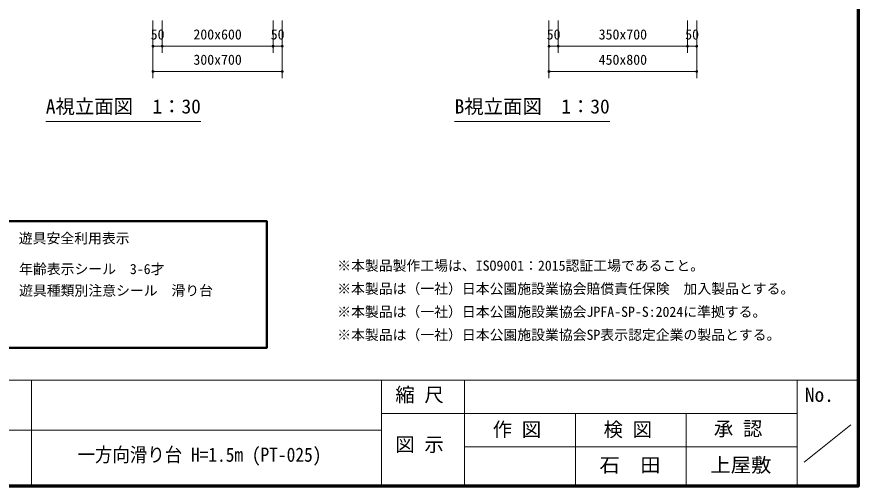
# Model space of a CAD drawing. Units: millimetres at full size, sheet at 1:30, with parts at other scales. Extents: x 450 to 12150, y 450 to 8460.
# Drawn here: x 7594 to 12150, y 450 to 2994 of the extents above; entities that cross this region are included whole.
import ezdxf
from ezdxf.enums import TextEntityAlignment as Align

# ---------------------------------------------------------------- set-up
doc = ezdxf.new("R2010")
doc.units = ezdxf.units.MM
doc.header["$LTSCALE"] = 30
doc.layers.add('D-BGD-TXT', color=7, linetype='Continuous')
doc.layers.add('D-DOC\u3000文章(説明、指示、参照事項等)', color=7, linetype='Continuous')
for name, color, linetype, lineweight in [('D-STR-DIM\u3000寸法線、寸法値', 7, 'Continuous', 13), ('D-STR-TXT\u3000文字列', 7, 'Continuous', 13), ('D-TTL', 7, 'Continuous', 70), ('D-TTL-FRAM', 7, 'Continuous', 13), ('D-TTL-FRAM\u3000タイトル枠、凡例図枠', 2, 'Continuous', 50), ('D-TTL-TXT', 7, 'Continuous', 13)]:
    doc.layers.add(name, color=color, linetype=linetype, lineweight=lineweight)
doc.styles.add('ＭＳ ゴシック', font='')
doc.styles.get('ＭＳ ゴシック').set_extended_font_data('MS Gothic')

# ---------------------------------------------------------------- blocks, each defined once
blk = doc.blocks.new('filled_dot')
at = {"color": 0, "linetype": 'Continuous', "lineweight": -2, "const_width": 1.25}
blk.add_lwpolyline([(-0.625, 0, 1), (0.625, 0, 1)], format="xyb", close=True, dxfattribs=at)

msp = doc.modelspace()

# ---------------------------------------------------------------- linework, layer by layer
at = {"layer": 'D-STR-DIM\u3000寸法線、寸法値'}
for p, q in [((8331.32, 2973.4), (8331.32, 2661.15)), ((8381.32, 2973.4), (8381.32, 2798.15)), ((8981.32, 2973.4), (8981.32, 2798.15)), ((9031.32, 2973.4), (9031.32, 2661.15)), ((10475.81, 2973.4), (10475.81, 2661.15)), ((10525.81, 2973.4), (10525.81, 2798.15)), ((11225.81, 2973.4), (11225.81, 2798.15)), ((11275.81, 2973.4), (11275.81, 2661.15)), ((8331.32, 2925.7), (8331.32, 2798.15)), ((9031.32, 2925.7), (9031.32, 2798.15)), ((10475.81, 2925.7), (10475.81, 2798.15)), ((10525.81, 2925.7), (10525.81, 2798.15)), ((11225.81, 2925.7), (11225.81, 2798.15)), ((11275.81, 2925.7), (11275.81, 2798.15)), ((8381.32, 2887.93), (8381.32, 2798.15)), ((8981.32, 2887.93), (8981.32, 2798.15)), ((8331.32, 2834.15), (8381.32, 2834.15)), ((8981.32, 2834.15), (8381.32, 2834.15)), ((9031.32, 2834.15), (8981.32, 2834.15)), ((10475.81, 2834.15), (10525.81, 2834.15)), ((11225.81, 2834.15), (10525.81, 2834.15)), ((11225.81, 2834.15), (11275.81, 2834.15)), ((9031.32, 2697.15), (8331.32, 2697.15)), ((11275.81, 2697.15), (10475.81, 2697.15))]:
    msp.add_line(p, q, dxfattribs=at)
at = {"layer": 'D-STR-TXT\u3000文字列'}
for p, q in [((7750.56, 2425.56), (8590.56, 2425.56)), ((9964.39, 2425.56), (10804.39, 2425.56))]:
    msp.add_line(p, q, dxfattribs=at)
at = {"layer": 'D-TTL'}
msp.add_lwpolyline([(450, 450), (450, 8460), (12150, 8460), (12150, 450)], close=True, dxfattribs=at)
at = {"layer": 'D-TTL-FRAM'}
for p, q in [((450, 1023.66), (12150, 1023.66)), ((9568.84, 1023.66), (9568.84, 450)), ((10018.84, 1023.66), (10018.84, 450)), ((11818.84, 1023.66), (11818.84, 450)), ((10018.84, 843.66), (9568.84, 843.66)), ((10018.84, 843.66), (11818.84, 843.66)), ((10618.84, 450), (10618.84, 843.66)), ((11218.84, 843.66), (11218.84, 450)), ((11857.99, 580.41), (12109.99, 782.01)), ((9568.84, 753.66), (7018.84, 753.66)), ((11818.84, 663.66), (10018.84, 663.66))]:
    msp.add_line(p, q, dxfattribs=at)
at = {"layer": 'D-TTL-FRAM\u3000タイトル枠、凡例図枠'}
msp.add_lwpolyline([(5545.79, 1886.15), (8947.95, 1886.15), (8947.95, 1200.33), (5545.79, 1200.33)], close=True, dxfattribs=at)
at = {"layer": 'D-TTL-TXT'}
msp.add_line((7673.94, 450), (7673.94, 1023.66), dxfattribs=at)

# ---------------------------------------------------------------- block references
at = {"layer": 'D-STR-DIM\u3000寸法線、寸法値', "xscale": 6, "yscale": 6}
for p in [(8331.32, 2834.15), (8381.32, 2834.15), (8981.32, 2834.15), (10475.81, 2834.15), (10525.81, 2834.15), (11225.81, 2834.15), (8331.32, 2697.15), (10475.81, 2697.15)]:
    msp.add_blockref('filled_dot', p, dxfattribs=at)
at = {"layer": 'D-STR-DIM\u3000寸法線、寸法値', "xscale": 6, "yscale": 6, "rotation": 180}
for p in [(8381.32, 2834.15), (8981.32, 2834.15), (9031.32, 2834.15), (10525.81, 2834.15), (11225.81, 2834.15), (11275.81, 2834.15), (9031.32, 2697.15), (11275.81, 2697.15)]:
    msp.add_blockref('filled_dot', p, dxfattribs=at)

# ---------------------------------------------------------------- texts
at = {"layer": 'D-BGD-TXT', "style": 'ＭＳ ゴシック', "width": 1.05}
for s, p in [('石\u3000田', (10749.44, 503.18)), ('上屋敷', (11349.44, 503.18))]:
    msp.add_text(s, height=76.98, dxfattribs=at).set_placement(p, align=Align.BOTTOM_LEFT)
at = {"layer": 'D-DOC\u3000文章(説明、指示、参照事項等)', "style": 'ＭＳ ゴシック'}
for s, p in [('遊具安全利用表示', (7604.6, 1820.67)), ('  年齢表示シール  3-6才', (7531.57, 1654.4)), ('  遊具種類別注意シール  滑り台', (7531.57, 1537.84))]:
    msp.add_text(s, height=54.99, dxfattribs=at).set_placement(p, align=Align.TOP_LEFT)
for s, p in [('※本製品製作工場は、ISO9001：2015認証工場であること。', (9328.93, 1601.22)), ('※本製品は（一社）日本公園施設業協会賠償責任保険\u3000加入製品とする。\u3000', (9328.93, 1476.22)), ('※本製品は（一社）日本公園施設業協会JPFA-SP-S:2024に準拠する。', (9328.93, 1351.22)), ('※本製品は（一社）日本公園施設業協会SP表示認定企業の製品とする。', (9328.93, 1226.22))]:
    msp.add_text(s, height=54.99, dxfattribs=at).set_placement(p, align=Align.BOTTOM_LEFT)
at = {"layer": 'D-STR-DIM\u3000寸法線、寸法値', "style": 'ＭＳ ゴシック'}
for s, p in [('50', (8356.32, 2898.29)), ('200x600', (8681.32, 2898.29)), ('50', (9006.32, 2898.29)), ('50', (10500.81, 2898.29)), ('350x700', (10875.81, 2898.29)), ('50', (11250.81, 2898.29)), ('300x700', (8681.32, 2761.29)), ('450x800', (10875.81, 2761.29))]:
    msp.add_text(s, height=54.99, dxfattribs=at).set_placement(p, align=Align.MIDDLE_CENTER)
at = {"layer": 'D-STR-TXT\u3000文字列', "style": 'ＭＳ ゴシック'}
for s, p in [('A視立面図\u30001：30', (8590.56, 2446.56)), ('B視立面図\u30001：30', (10804.39, 2446.56))]:
    msp.add_text(s, height=76.98, dxfattribs=at).set_placement(p, align=Align.BOTTOM_RIGHT)
at = {"layer": 'D-TTL-TXT', "style": 'ＭＳ ゴシック'}
for s, p in [('縮 尺', (9643.7, 883.97)), ('No.', (11861.45, 883.97)), ('作 図', (10170.93, 695.67)), ('検 図', (10771.35, 695.67)), ('承 認', (11368.7, 700.17)), ('図 示', (9643.7, 614.62))]:
    msp.add_text(s, height=76.98, dxfattribs=at).set_placement(p, align=Align.BOTTOM_LEFT)
at = {"layer": 'D-TTL-TXT', "style": 'ＭＳ ゴシック', "width": 0.9}
msp.add_text('一方向滑り台 H=1.5m (PT-025)', height=76.98, dxfattribs=at).set_placement((7922.58, 559.15), align=Align.BOTTOM_LEFT)

doc.saveas('drawing.dxf')
